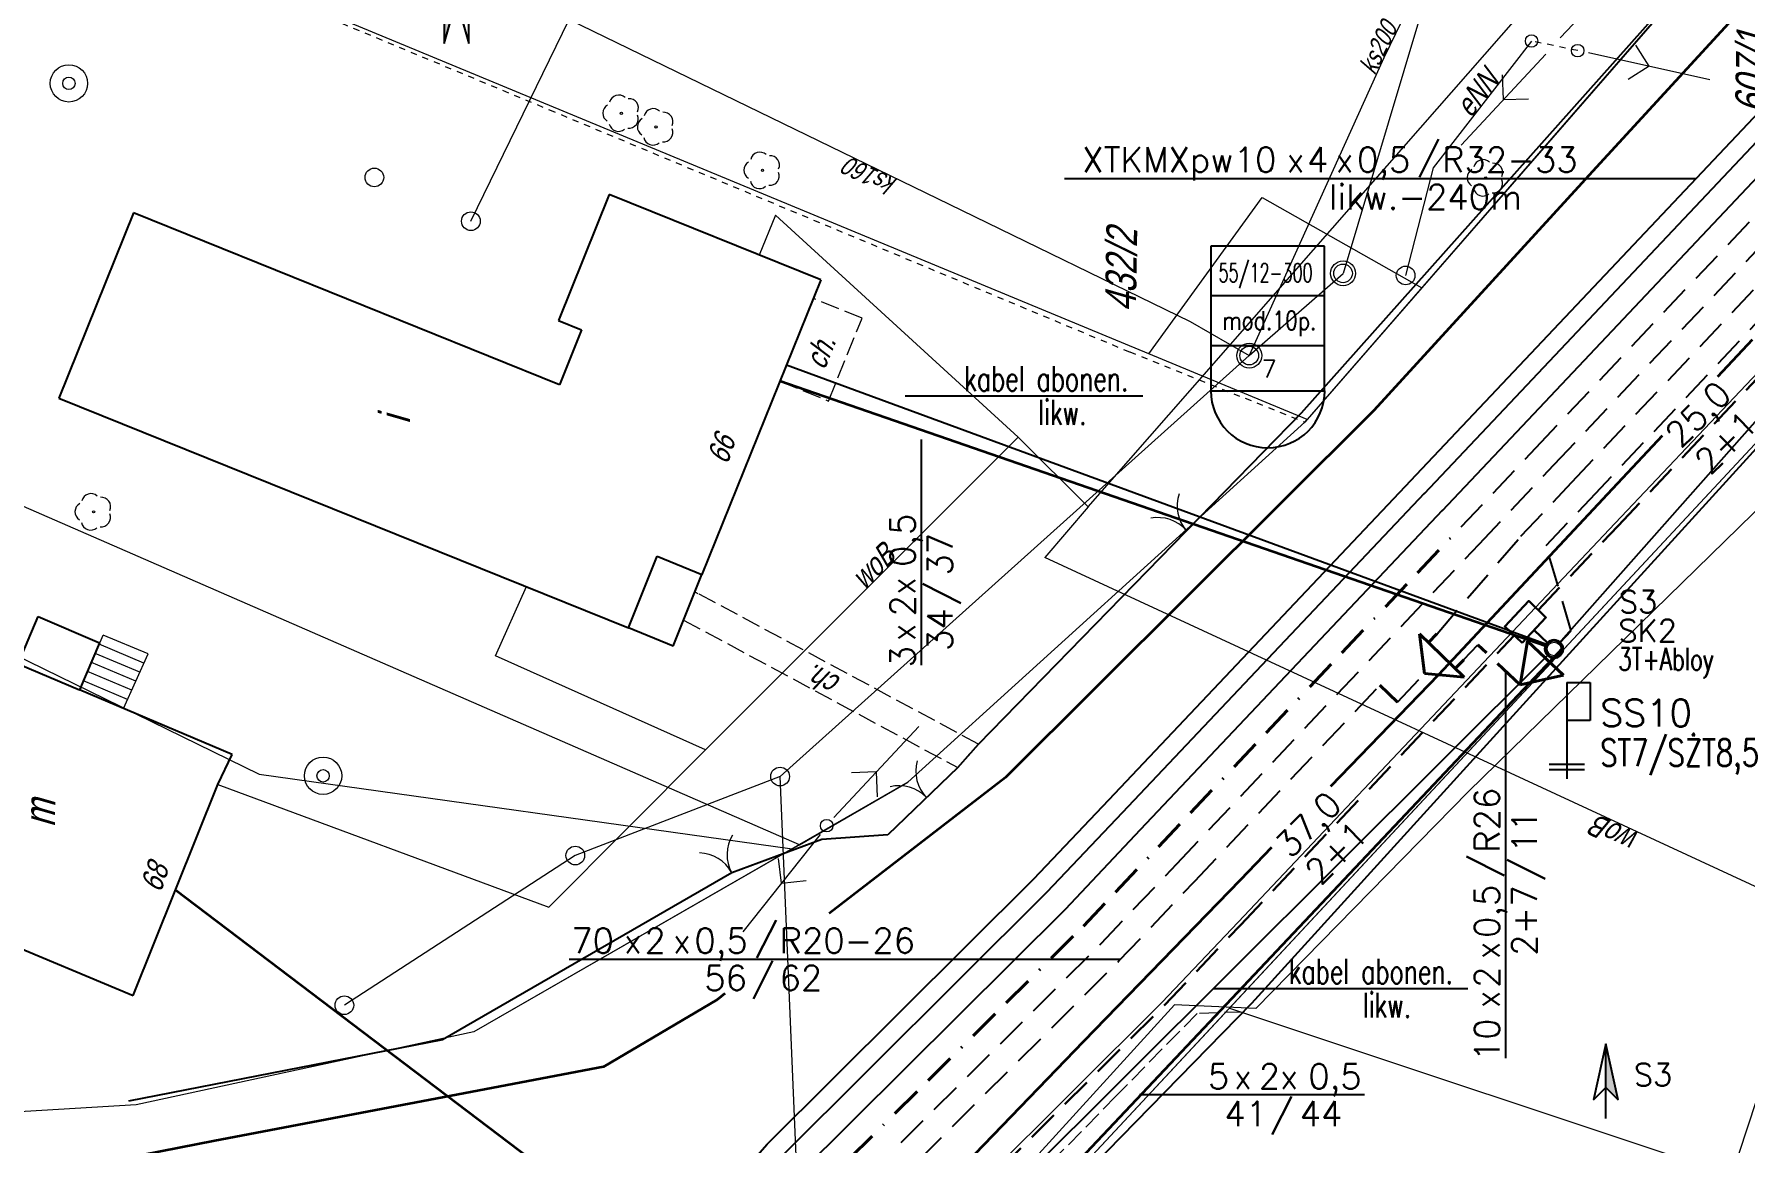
# Model space of a CAD drawing. Header units: millimetres. Extents: x 4848043 to 9699780, y 5827542 to 11659147.
# Drawn here: x 4848757.9 to 4848895.3, y 5829619.7 to 5829708.8 of the extents above; entities that cross this region are included whole.
import ezdxf
from ezdxf.enums import TextEntityAlignment as Align
from ezdxf.lldxf.tags import DXFTag

# ---------------------------------------------------------------- set-up
doc = ezdxf.new("R2010")
doc.units = ezdxf.units.MM
doc.header["$MEASUREMENT"] = 0
for name, pattern in [('0', [0]), ('BORDER', [1.75, 0.5, -0.25, 0.5, -0.25, 0, -0.25]), ('DASHED', [0.75, 0.5, -0.25]), ('GUZ', [1, 0.5, -0.5]), ('KOC', [2, 1.5, -0.5]), ('KOJ', [0]), ('MSZ', [1, 0.5, -0.5]), ('UPE', [0]), ('UPW', [0])]:
    doc.linetypes.add(name, pattern=pattern)
doc.layers.get('0').update_dxf_attribs({"lineweight": 18})
for name, color, linetype, lineweight in [('EADTD_T_0', 7, '0', 18), ('EBTPO_L_6', 9, '0', 18), ('EBUOA_T_1', 251, '0', 25), ('EBUPP_L_3', 6, '0', 25), ('EDZPD_L_0', 251, '0', 18), ('EDZTD_T_0', 7, '0', 25), ('EUZPU_L_4', 251, 'GUZ', 18), ('SDROK_T_1', 251, '0', 18), ('SDRPK_L_0', 7, '0', 35), ('SDRPK_L_2', 251, 'KOC', 18), ('SZOPO_T_0', 251, '0', 18), ('SZZPZ_T_0', 251, '0', 15), ('TEL kanalizacja tel. proj.', 32, 'DASHED', 30), ('TEL studnie projektowane', 32, 'Continuous', 30), ('TES kable doziemne proj.', 4, 'BORDER', 40), ('TES kable napow. proj.', 241, 'LIN_NAPOW_PROJ', 35), ('TES zakończenia projektowane', 4, 'Continuous', 40), ('TES złącza projektowane', 4, 'Continuous', 40), ('UEEOO_T_0', 251, '0', 18), ('UEEPA_L_2', 251, 'MSZ', 18), ('UEEPA_T_2', 251, '0', 18), ('UEEPON_L_0', 14, 'UPE', 18), ('UKKOO_T_2', 7, '0', 18), ('UKKPA_T_4', 251, '0', 18), ('UKKPOR_L_0', 36, '0', 18), ('UTTPA_T_2', 34, '0', 18), ('UTTPO_L_0', 34, '0', 18), ('UWWOO_T_0', 251, '0', 18), ('UWWPA_T_0', 251, '0', 18), ('UWWPA_T_2', 251, '0', 18), ('UWWPO_L_0', 162, 'UPW', 18)]:
    doc.layers.add(name, color=color, linetype=linetype, lineweight=lineweight)
doc.layers.add('Kanaliza', color=36, linetype='DASHEDX2', lineweight=18, plot=False)
for name, color, linetype in [('RURY-ISTN', 6, 'Continuous'), ('S-T-DLUG', 30, 'Continuous'), ('SZOPO_L_0', 251, 'BGS'), ('TEL długości przelotów', 30, 'Continuous'), ('TES kable kanałowe likw.', 9, 'KAB_KANAL_LIKW'), ('TES kable kanałowe proj.', 4, 'DASHED'), ('TES kable napow. likw.', 9, 'LIN_NAPOW_LIKW'), ('TES opisy kabli abon.', 30, 'Continuous'), ('TES opisy kabli rozdz.', 30, 'Continuous'), ('TES rury', 6, 'Continuous'), ('TES strzałki i odnośniki', 7, 'Continuous'), ('TES zakończenia istniejące', 140, 'Continuous')]:
    doc.layers.add(name, color=color, linetype=linetype)
doc.styles.add('ROMANS', font='simplex.shx')
doc.styles.add('SIMPLEX', font='simplex.shx', dxfattribs={"width": 0.8, "height": 1.5})
doc.styles.add('Simplex2', font='simplex.shx', dxfattribs={"width": 0.7})
doc.styles.get("Standard").update_dxf_attribs({"font": 'txt', "width": 0.8, "oblique": 15})
doc.linetypes.add('BGS', pattern='A,2.5,[133,ltypeshp.shx,S=0.2,R=0,X=0,Y=0],2.5', length=5)
tags = doc.linetypes.add('DASHEDX2', pattern=[38.1, 25.4, -12.7]).pattern_tags.tags
tags[6:7] = [DXFTag(74, 4), DXFTag(75, 0), DXFTag(340, '0'), DXFTag(46, 1.0), DXFTag(50, 0.0), DXFTag(44, 0.0), DXFTag(45, 0.0)]
tags[4:5] = [DXFTag(74, 4), DXFTag(75, 0), DXFTag(340, '0'), DXFTag(46, 1.0), DXFTag(50, 0.0), DXFTag(44, 0.0), DXFTag(45, 0.0)]
doc.linetypes.add('KAB_KANAL_LIKW', pattern='A,0.5,[131,ltypeshp.shx,S=0.1,R=0,X=-0.1,Y=-0.1],0.2,[131,ltypeshp.shx,S=0.1,R=180,X=-0.1,Y=0.1],0.1', length=0.8)
doc.linetypes.add('LIN_NAPOW_LIKW', pattern='A,0.0001,[131,ltypeshp.shx,S=0.1,R=20,X=0.34023,Y=-0.12817],-0.1,[131,ltypeshp.shx,S=0.1,R=200,X=0.35977,Y=0.12817],-0.3,[135,l_napow.shx,S=0.1,R=0,X=-0.4,Y=0],-0.2,[135,l_napow.shx,S=0.1,R=180,X=0.2,Y=0],-0.2', length=0.8001)
doc.linetypes.add('LIN_NAPOW_PROJ', pattern='A,0.0001,-0.4,[136,l_napow.shx,S=0.1,R=0,X=-0.4,Y=0],-0.2,[137,l_napow.shx,S=0.1,R=0,X=-0.2,Y=0],-0.2', length=0.8001)

# ---------------------------------------------------------------- blocks, each defined once
blk = doc.blocks.new('BGB')
at = {"color": 0}
for centre, start, end in [((-1.5, 0.021), 0, 60.404), ((1.5, 0.021), 120, 180.404)]:
    blk.add_arc(centre, 1.5, start, end, dxfattribs=at)
blk = doc.blocks.new('DLI')
at = {"color": 0}
blk.add_circle((0, 0), 0.045, dxfattribs=at)
for centre, start, end in [((0, 0.375), 30.487, 149.918), ((-0.357, 0.116), 102.488, 221.918), ((0.357, 0.116), -41.514, 77.916), ((-0.22, -0.303), 174.489, 293.916), ((0.22, -0.303), -113.512, 5.915)]:
    blk.add_arc(centre, 0.375, start, end, dxfattribs=at)
blk = doc.blocks.new('PNN')
at = {"color": 0}
for p, q in [((2.9395, 0.01539), (2.2324, 0.72249)), ((0.4395, 0.01539), (5.4395, 0.01539)), ((2.9395, 0.01539), (2.2324, -0.69171))]:
    blk.add_line(p, q, dxfattribs=at)
blk = doc.blocks.new('UKK')
at = {"color": 0}
blk.add_circle((0, 0), 0.375, dxfattribs=at)
blk = doc.blocks.new('SLS')
at = {"color": 0}
blk.add_circle((0, 0), 0.25, dxfattribs=at)
blk.add_circle((0, 0), 0.25, dxfattribs=at)
blk = doc.blocks.new('STD')
at = {"color": 0}
for radius in [0.75, 0.25]:
    blk.add_circle((0, 0), radius, dxfattribs=at)
blk = doc.blocks.new('KBR-SL1P')
for p, q in [((0, 0), (-1, 1.482)), ((-1, 1.482), (1, 1.482)), ((1, 1.482), (0, 0))]:
    blk.add_line(p, q)
blk.add_circle((0, 1.982), 0.35)
blk = doc.blocks.new('KB-RZP')
at = {"style": 'SIMPLEX'}
for s, p in [('/', (0.5, 0.389)), ('x', (-4.75, 0.25)), ('x', (-2.783, 0.25))]:
    blk.add_text(s, height=1, dxfattribs=at).set_placement(p)
at = {"style": 'SIMPLEX', "flags": 1}
blk.add_attdef('TYP-KAB', text='', height=0.5, dxfattribs=at).set_placement((-8.408, 0.25), align=Align.RIGHT)
at = {"style": 'SIMPLEX'}
for tag, p in [('POJ-KAB', (-5.158, 0.25)), ('DL-KAB', (0.19, -1.25))]:
    blk.add_attdef(tag, text='', height=1, dxfattribs=at).set_placement(p, align=Align.RIGHT)
for tag, p in [('KONS-KAB', (-3.5, 0.25)), ('SR-ZYL', (-0.85, 0.25)), ('SEP', (0.835, -1.25))]:
    blk.add_attdef(tag, text='', height=1, dxfattribs=at).set_placement(p, align=Align.CENTER)
for tag, p in [('NR-KAB', (1.5, 0.25)), ('DL-MON', (1.5, -1.25))]:
    blk.add_attdef(tag, p, '', height=1, dxfattribs=at)
at = {"style": 'SIMPLEX', "flags": 1}
blk.add_attdef('REJ-SZAF', (7.64, 0.25), '', height=0.5, dxfattribs=at)
blk = doc.blocks.new('KB-IWP')
at = {"style": 'SIMPLEX'}
for p in [(-1.218, 0.25), (0.637, 0.25)]:
    blk.add_text('x', height=1, dxfattribs=at).set_placement(p, align=Align.RIGHT)
at = {"style": 'SIMPLEX', "flags": 1}
blk.add_attdef('TYP-KAB', text='', height=0.5, dxfattribs=at).set_placement((-6.017, 0.25), align=Align.RIGHT)
at = {"style": 'SIMPLEX'}
for tag, p in [('POJ-KAB', (-2.134, 0.25)), ('DL-KAB', (-0.618, -1.25))]:
    blk.add_attdef(tag, text='', height=1, dxfattribs=at).set_placement(p, align=Align.RIGHT)
for tag, p in [('KONS-KAB', (-0.519, 0.25)), ('SR-ZYL', (2.116, 0.25)), ('SEP', (-0.022, -1.25))]:
    blk.add_attdef(tag, text='', height=1, dxfattribs=at).set_placement(p, align=Align.CENTER)
at = {"style": 'SIMPLEX', "flags": 1}
blk.add_attdef('REJ-SZAF', (6.387, 0.25), '', height=0.5, dxfattribs=at)
at = {"style": 'SIMPLEX'}
blk.add_attdef('DL-MON', (0.697, -1.25), '', height=1, dxfattribs=at)
blk = doc.blocks.new('S-T-DLUG')
at = {"style": 'ROMANS'}
blk.add_attdef('DL.KAN', text='', height=1, dxfattribs=at).set_placement((0, 0.3), align=Align.CENTER)
blk.add_attdef('L.OTW', text='', height=1, dxfattribs=at).set_placement((0, -0.3), align=Align.TOP_CENTER)
blk = doc.blocks.new('S1')
for p, q in [((0, 5.585), (-0.5, 3.335)), ((0, 2.585), (0, 5.585)), ((0.5, 3.335), (0, 5.585)), ((-0.5, 3.335), (0, 3.835)), ((0, 3.835), (0.5, 3.335)), ((0, -2.915), (0, -2.165)), ((-0.5, -4.415), (0, -2.915)), ((0, -2.915), (0.5, -4.415)), ((-0.5, -5.915), (0, -4.165)), ((-0.5, -4.415), (-0.5, -5.915)), ((0, -4.165), (0.5, -5.915)), ((0.5, -5.915), (0.5, -4.415))]:
    blk.add_line(p, q)
for points in [[(0, 5.585), (0, 3.835), (0.5, 3.335)], [(0, -2.915), (-0.5, -4.415), (0, -4.165), (-0.5, -5.915)]]:
    blk.add_solid(points)
blk = doc.blocks.new('ZL-2P')
for p, q in [((0, 0), (1, 1.25)), ((1, 1.25), (1, -1.25)), ((1, 0.75), (1.5, 0.75)), ((1, -1.25), (0, 0)), ((1, -0.75), (1.5, -0.75))]:
    blk.add_line(p, q)
blk = doc.blocks.new('ZLOP')
for p, q in [((9.15, 0), (0, 0)), ((0, 0), (0, -11.62)), ((9.15, -11.62), (9.15, 0)), ((9.15, -4), (0, -4)), ((9.15, -8), (0, -8)), ((0, -11.62), (9.15, -11.62))]:
    blk.add_line(p, q)
blk.add_arc((4.58, -11.62), 4.58, 180, 0)
at = {"style": 'ROMANS', "width": 0.713756}
blk.add_attdef('MUFA', text='', height=1.41, dxfattribs=at).set_placement((0.63, -2.88), (8.18, -2.88), align=Align.FIT)
at = {"style": 'ROMANS'}
for tag, p in [('LACZNIK', (4.71, -6.72)), ('PARY', (4.69, -10.56))]:
    blk.add_attdef(tag, text='', height=1.41, dxfattribs=at).set_placement(p, align=Align.CENTER)
for tag, flags, p in [('NRZL', 4, (4.68, -14.12)), ('BOKT', 1, (4.69, -17.8))]:
    blk.add_attdef(tag, text='', height=1.41, dxfattribs=dict(at, flags=flags)).set_placement(p, align=Align.CENTER)

msp = doc.modelspace()

# ---------------------------------------------------------------- linework, layer by layer
at = {"layer": 'EBTPO_L_6', "linetype": '0'}
for p, q in [((4848761.49, 5829656.14), (4848763.39, 5829660.54)), ((4848766.67, 5829658.28), (4848763.08, 5829659.81)), ((4848767, 5829659.02), (4848763.39, 5829660.54)), ((4848766.02, 5829656.84), (4848762.45, 5829658.34)), ((4848766.34, 5829657.55), (4848762.76, 5829659.07)), ((4848765.03, 5829654.63), (4848767, 5829659.02)), ((4848765.36, 5829655.37), (4848761.82, 5829656.87)), ((4848765.69, 5829656.1), (4848762.14, 5829657.6)), ((4848761.49, 5829656.14), (4848765.03, 5829654.63))]:
    msp.add_line(p, q, dxfattribs=at)
at = {"layer": 'EBUPP_L_3', "linetype": '0'}
for p, q in [((4848804.07, 5829695.94), (4848799.99, 5829685.81)), ((4848821.07, 5829689.08), (4848804.07, 5829695.94)), ((4848765.84, 5829694.46), (4848759.83, 5829679.59)), ((4848800.08, 5829680.65), (4848765.84, 5829694.46)), ((4848821.07, 5829689.08), (4848811.52, 5829665.4)), ((4848799.99, 5829685.81), (4848801.85, 5829685.06)), ((4848801.85, 5829685.06), (4848800.08, 5829680.65)), ((4848759.83, 5829679.59), (4848805.61, 5829661.13)), ((4848805.61, 5829661.13), (4848807.93, 5829666.87)), ((4848807.93, 5829666.87), (4848811.52, 5829665.4)), ((4848809.2, 5829659.66), (4848811.52, 5829665.4)), ((4848756.55, 5829658.24), (4848758.16, 5829662.02)), ((4848758.16, 5829662.02), (4848763.1, 5829659.91)), ((4848809.2, 5829659.66), (4848805.61, 5829661.13)), ((4848763.1, 5829659.91), (4848761.49, 5829656.14)), ((4848756.55, 5829658.24), (4848761.49, 5829656.14)), ((4848773.76, 5829650.94), (4848761.49, 5829656.14)), ((4848772.62, 5829648.52), (4848773.76, 5829650.94)), ((4848765.81, 5829631.57), (4848772.62, 5829648.52)), ((4848739.19, 5829642.69), (4848765.81, 5829631.57))]:
    msp.add_line(p, q, dxfattribs=at)
at = {"layer": 'EDZPD_L_0', "linetype": '0'}
for p, q in [((4849119.95, 5829976.75), (4848859.99, 5829677.64)), ((4849008.15, 5829847.96), (4848869.39, 5829688.44)), ((4848847.43, 5829683.15), (4848536.23, 5829812.13)), ((4848547.43, 5829761.13), (4848775.93, 5829649.36)), ((4848847.43, 5829683.15), (4848856.55, 5829695.71)), ((4848856.55, 5829695.71), (4848869.39, 5829688.44)), ((4848823.71, 5829598.14), (4848911.46, 5829692.34)), ((4848853.91, 5829630.56), (4848911.46, 5829692.34)), ((4848869.39, 5829688.44), (4848860.17, 5829677.86)), ((4848860.17, 5829677.86), (4848847.43, 5829683.15)), ((4848828.07, 5829648.71), (4848859.99, 5829677.64)), ((4848859.99, 5829677.64), (4848828.07, 5829648.71)), ((4848859.99, 5829677.64), (4848860.17, 5829677.86)), ((4848819.36, 5829643.68), (4848746.67, 5829675.38)), ((4848775.93, 5829649.36), (4848818.77, 5829643.35)), ((4848828.07, 5829648.71), (4848793.19, 5829628.65)), ((4848819.36, 5829643.68), (4848828.07, 5829648.71)), ((4848818.77, 5829643.35), (4848793.19, 5829628.65)), ((4848818.77, 5829643.35), (4848819.36, 5829643.68)), ((4848823.71, 5829598.14), (4848853.91, 5829630.56)), ((4848853.91, 5829630.56), (4848931.86, 5829604.62)), ((4848793.19, 5829628.65), (4848766.06, 5829622.79)), ((4848793.19, 5829628.65), (4848766.06, 5829622.79)), ((4848766.06, 5829622.79), (4848727.67, 5829620.43)), ((4848766.06, 5829622.79), (4848727.67, 5829620.43))]:
    msp.add_line(p, q, dxfattribs=at)
at = {"layer": 'EUZPU_L_4', "linetype": 'GUZ'}
for p, q in [((4848759.5, 5829719.32), (4848799.27, 5829702.75)), ((4848799.27, 5829702.75), (4848845.91, 5829683.29)), ((4848845.91, 5829683.29), (4848859.99, 5829677.64))]:
    msp.add_line(p, q, dxfattribs=at)
at = {"layer": 'Kanaliza', "ltscale": 0.1}
for centre in [(4848863.05, 5829689.61), (4848855.51, 5829683)]:
    msp.add_circle(centre, 1, dxfattribs=at)
at = {"layer": 'RURY-ISTN'}
for p, q in [((4848881.04, 5829656.74), (4848881.04, 5829648.99)), ((4848881.04, 5829656.74), (4848882.9, 5829656.74)), ((4848882.9, 5829656.74), (4848882.9, 5829653.67)), ((4848882.9, 5829653.67), (4848881.04, 5829653.67)), ((4848882.46, 5829650.15), (4848879.62, 5829650.15)), ((4848882.46, 5829649.71), (4848879.62, 5829649.71))]:
    msp.add_line(p, q, dxfattribs=at)
at = {"layer": 'SDRPK_L_0', "linetype": 'KOJ'}
for p, q in [((4848906.06, 5829722.82), (4848883.4, 5829698.11)), ((4848883.4, 5829698.11), (4848865.53, 5829678.6)), ((4848865.53, 5829678.6), (4848850.6, 5829663.73)), ((4848850.6, 5829663.73), (4848835.92, 5829649.09)), ((4848835.92, 5829649.09), (4848821.75, 5829638.17)), ((4848812.76, 5829631.26), (4848803.6, 5829625.84)), ((4848813.37, 5829631.73), (4848812.76, 5829631.26)), ((4848803.6, 5829625.84), (4848772.37, 5829619.88)), ((4848772.37, 5829619.88), (4848765.14, 5829618.48))]:
    msp.add_line(p, q, dxfattribs=at)
at = {"layer": 'SDRPK_L_0', "linetype": '0'}
for p, q in [((4848893.17, 5829681.33), (4848895.96, 5829684.3)), ((4848883.94, 5829671.47), (4848888.73, 5829676.59)), ((4848883.94, 5829671.47), (4848870.73, 5829657.33)), ((4848870.73, 5829657.33), (4848862.04, 5829648.36)), ((4848857.3, 5829643.46), (4848854.77, 5829640.85)), ((4848854.77, 5829640.85), (4848842.2, 5829627.87)), ((4848842.2, 5829627.87), (4848828.73, 5829613.95))]:
    msp.add_line(p, q, dxfattribs=at)
at = {"layer": 'SDRPK_L_2', "linetype": 'KOC'}
for p, q in [((4848824.39, 5829686.02), (4848820.48, 5829687.59)), ((4848821.7, 5829679.35), (4848824.39, 5829686.02)), ((4848817.78, 5829680.94), (4848821.7, 5829679.35)), ((4848810.04, 5829661.75), (4848810.96, 5829664.01)), ((4848810.96, 5829664.01), (4848811.2, 5829663.89)), ((4848833.76, 5829651.77), (4848811.2, 5829663.89)), ((4848810.04, 5829661.75), (4848832.09, 5829649.89)), ((4848832.09, 5829649.89), (4848833.76, 5829651.77)), ((4848851.32, 5829630.13), (4848844.82, 5829623.5)), ((4848855.02, 5829630.24), (4848851.32, 5829630.13)), ((4848844.82, 5829623.5), (4848833.78, 5829612.24))]:
    msp.add_line(p, q, dxfattribs=at)
at = {"layer": 'SZOPO_L_0', "linetype": 'BGS'}
for p, q in [((4848859.72, 5829678.39), (4848895.02, 5829718.02)), ((4848914.36, 5829695.45), (4848893.81, 5829672.86)), ((4848850.47, 5829668.91), (4848859.72, 5829678.39)), ((4848893.81, 5829672.86), (4848881.22, 5829659.02)), ((4848833.76, 5829651.77), (4848850.47, 5829668.91)), ((4848881.22, 5829659.02), (4848855.68, 5829630.93)), ((4848832.09, 5829649.89), (4848833.76, 5829651.77)), ((4848832.09, 5829649.89), (4848826.45, 5829644.49)), ((4848826.45, 5829644.49), (4848821.15, 5829644.11)), ((4848821.15, 5829644.11), (4848813.92, 5829641.42)), ((4848813.92, 5829641.42), (4848790.67, 5829628.01)), ((4848855.68, 5829630.93), (4848819.96, 5829594.38)), ((4848790.67, 5829628.01), (4848765.44, 5829623.08))]:
    msp.add_line(p, q, dxfattribs=at)
at = {"layer": 'TEL kanalizacja tel. proj.', "ltscale": 5}
for points in [[(4848878.74, 5829662.55), (4848885.15, 5829669.33), (4848911.45, 5829697.17), (4848920.05, 5829707), (4848943.1, 5829733.9), (4848948.15, 5829740.46)], [(4848848.69, 5829630.79), (4848854.83, 5829637.26), (4848876.81, 5829660.51)], [(4848810.37, 5829579.3), (4848818.42, 5829599.39), (4848827.39, 5829609.61), (4848848.69, 5829630.79)]]:
    msp.add_lwpolyline(points, dxfattribs=at)
at = {"layer": 'TEL studnie projektowane'}
msp.add_line((4848879.5, 5829659.9), (4848878.4, 5829660.94), dxfattribs=at)
msp.add_lwpolyline([(4848877.44, 5829659.92), (4848879.36, 5829661.96), (4848877.97, 5829663.28), (4848876.04, 5829661.24)], close=True, dxfattribs=at)
at = {"layer": 'TES kable doziemne proj.', "ltscale": 5}
msp.add_lwpolyline([(4848221.6, 5829671.69), (4848249.24, 5829672.59), (4848257.92, 5829672.88), (4848293.44, 5829674.04), (4848462.83, 5829645.31), (4848465.54, 5829645.95), (4848474.36, 5829644.26), (4848490.03, 5829641.29), (4848492.65, 5829640.25), (4848542.95, 5829631.72), (4848718.42, 5829599.48), (4848734.28, 5829602.33), (4848760.27, 5829600.33), (4848774.62, 5829602.65), (4848812.41, 5829606.35), (4848820.76, 5829615.85), (4848842.18, 5829637.15), (4848848.22, 5829643.52), (4848872.53, 5829669.23)], dxfattribs=at)
at = {"layer": 'TES kable kanałowe likw.', "linetype": 'KAB_KANAL_LIKW', "ltscale": 5}
for points in [[(4848868.47, 5829672.93), (4848874.48, 5829679.28), (4848900.64, 5829706.97), (4848909.07, 5829716.61), (4848932, 5829743.37), (4848933.06, 5829744.54), (4848946.08, 5829733)], [(4848869.56, 5829671.9), (4848875.57, 5829678.25), (4848901.75, 5829705.96), (4848910.2, 5829715.63), (4848933.12, 5829742.38), (4848945.38, 5829731.24), (4848946.58, 5829732.53)], [(4848871.01, 5829670.53), (4848877.02, 5829676.88), (4848903.2, 5829704.59), (4848911.66, 5829714.26), (4848932.49, 5829738.57), (4848944.69, 5829727.48), (4848948.09, 5829731.13)], [(4848791.04, 5829542.91), (4848790.34, 5829544.83), (4848813.01, 5829598.31), (4848808.77, 5829610.53), (4848816.76, 5829619.62), (4848838.2, 5829640.94), (4848844.23, 5829647.3), (4848868.53, 5829673)], [(4848807.81, 5829608.93), (4848809.51, 5829609.09), (4848817.85, 5829618.59), (4848839.27, 5829639.9), (4848845.32, 5829646.27), (4848869.62, 5829671.97)], [(4848808.03, 5829607.43), (4848810.96, 5829607.72), (4848819.31, 5829617.22), (4848840.73, 5829638.52), (4848846.77, 5829644.9), (4848871.07, 5829670.6)]]:
    msp.add_lwpolyline(points, dxfattribs=at)
at = {"layer": 'TES kable kanałowe proj.', "ltscale": 5}
for p, q in [((4848880.49, 5829659.93), (4848881.38, 5829660.87)), ((4848872.75, 5829658.57), (4848873.88, 5829659.76)), ((4848867.42, 5829655.16), (4848869.59, 5829657.45)), ((4848851.13, 5829640.77), (4848866, 5829656.5)), ((4848845.04, 5829634.35), (4848851.13, 5829640.77)), ((4848823.68, 5829613.11), (4848845.04, 5829634.35))]:
    msp.add_line(p, q, dxfattribs=at)
for points in [[(4848870.6, 5829660.65), (4848877.35, 5829668.5), (4848881.44, 5829672.83), (4848907.68, 5829700.6), (4848916.2, 5829710.34), (4848939.14, 5829737.12), (4848946.32, 5829746.19)], [(4848872.53, 5829669.23), (4848878.54, 5829675.58), (4848904.72, 5829703.29), (4848913.17, 5829712.96), (4848936.09, 5829739.7), (4848939.32, 5829743.25)], [(4848873.98, 5829667.85), (4848879.99, 5829674.21), (4848906.2, 5829701.94), (4848914.69, 5829711.65), (4848937.59, 5829738.38), (4848942.93, 5829744.25)], [(4848881.38, 5829660.87), (4848879.37, 5829667.73), (4848882.9, 5829671.46), (4848909.16, 5829699.25), (4848917.71, 5829709.03), (4848940.7, 5829735.86), (4848945.26, 5829741.79)], [(4848813.4, 5829604.43), (4848822.22, 5829614.48), (4848843.61, 5829635.75), (4848849.68, 5829642.15), (4848873.98, 5829667.85)]]:
    msp.add_lwpolyline(points, dxfattribs=at)
at = {"layer": 'TES kable napow. likw.', "ltscale": 5}
for p, q in [((4848949.16, 5829737.64), (4848880.37, 5829659.83)), ((4848879.4, 5829659.77), (4848818.31, 5829682.23)), ((4848879.62, 5829659.03), (4848820.06, 5829599.7))]:
    msp.add_line(p, q, dxfattribs=at)
at = {"layer": 'TES kable napow. proj.', "ltscale": 5}
for p, q in [((4848879.35, 5829659.65), (4848817.78, 5829680.94)), ((4848823.82, 5829599.25), (4848880.7, 5829659.5)), ((4848822.74, 5829599.46), (4848769.22, 5829640.05))]:
    msp.add_line(p, q, dxfattribs=at)
at = {"layer": 'TES opisy kabli rozdz.'}
for p, q in [((4848840.66, 5829697.24), (4848891.44, 5829697.24)), ((4848829.15, 5829676.26), (4848829.15, 5829658.13)), ((4848876.12, 5829626.54), (4848876.12, 5829657.64)), ((4848800.86, 5829634.48), (4848845.16, 5829634.48)), ((4848864.78, 5829623.58), (4848846.7, 5829623.58))]:
    msp.add_line(p, q, dxfattribs=at)
at = {"layer": 'TES rury', "linetype": 'Continuous'}
for p, q in [((4848846.95, 5829679.74), (4848827.86, 5829679.74)), ((4848873.08, 5829632.11), (4848852.62, 5829632.11))]:
    msp.add_line(p, q, dxfattribs=at)
at = {"layer": 'TES złącza projektowane', "linetype": 'DASHED', "ltscale": 5}
msp.add_line((4848877.29, 5829656.53), (4848873.88, 5829659.76), dxfattribs=at)
at = {"layer": 'TES złącza projektowane', "linetype": 'ByBlock'}
msp.add_line((4848867.42, 5829655.16), (4848866, 5829656.5), dxfattribs=at)
at = {"layer": 'UEEPA_L_2', "linetype": 'MSZ'}
msp.add_line((4848881.91, 5829707.51), (4848878.2, 5829708.28), dxfattribs=at)
at = {"layer": 'UEEPON_L_0', "linetype": 'UPE'}
for p, q in [((4848878.2, 5829708.28), (4848870.28, 5829698.08)), ((4848870.28, 5829698.08), (4848868.08, 5829689.44))]:
    msp.add_line(p, q, dxfattribs=at)
at = {"layer": 'UKKPOR_L_0', "linetype": '0'}
for p, q in [((4848893.79, 5829763.59), (4848866.33, 5829706.93)), ((4848792.95, 5829693.8), (4848800.84, 5829710.02)), ((4848800.84, 5829710.02), (4848831.4, 5829695.17)), ((4848869.11, 5829709.82), (4848863.05, 5829689.61)), ((4848866.33, 5829706.93), (4848855.51, 5829683)), ((4848831.4, 5829695.17), (4848850.75, 5829685.75)), ((4848855.51, 5829683), (4848863.05, 5829689.61)), ((4848850.75, 5829685.75), (4848855.51, 5829683)), ((4848855.51, 5829683), (4848817.8, 5829649.17)), ((4848817.8, 5829649.17), (4848801.34, 5829642.82)), ((4848819.42, 5829611.17), (4848817.8, 5829649.17)), ((4848801.34, 5829642.82), (4848782.78, 5829630.79))]:
    msp.add_line(p, q, dxfattribs=at)
at = {"layer": 'UTTPO_L_0', "linetype": '0'}
for p, q in [((4848911.23, 5829697.37), (4848884.93, 5829669.53)), ((4848912.64, 5829686.58), (4848873.14, 5829647.96)), ((4848884.93, 5829669.53), (4848854.61, 5829637.47)), ((4848873.14, 5829647.96), (4848856.05, 5829630.52)), ((4848854.61, 5829637.47), (4848848.48, 5829631)), ((4848848.48, 5829631), (4848827.18, 5829609.82)), ((4848849.49, 5829630.82), (4848830.7, 5829610.17)), ((4848856.05, 5829630.52), (4848849.49, 5829630.82))]:
    msp.add_line(p, q, dxfattribs=at)
at = {"layer": 'UWWPO_L_0', "linetype": 'UPW'}
for p, q in [((4848863.92, 5829695.19), (4848879.91, 5829713.43)), ((4848842.57, 5829670.85), (4848863.92, 5829695.19)), ((4848817.42, 5829694.28), (4848816.12, 5829691.07)), ((4848836.95, 5829676.45), (4848817.42, 5829694.28)), ((4848825.01, 5829664.52), (4848836.95, 5829676.45)), ((4848836.95, 5829676.45), (4848842.57, 5829670.85)), ((4848842.57, 5829670.85), (4848839.07, 5829666.77)), ((4848901.13, 5829638.02), (4848839.07, 5829666.77)), ((4848794.93, 5829658.88), (4848797.41, 5829664.44)), ((4848825.01, 5829664.52), (4848811.81, 5829651.32)), ((4848811.81, 5829651.32), (4848794.93, 5829658.88)), ((4848799.21, 5829638.68), (4848811.81, 5829651.32)), ((4848772.62, 5829648.52), (4848799.21, 5829638.68)), ((4848901.13, 5829638.02), (4848894.87, 5829618.87))]:
    msp.add_line(p, q, dxfattribs=at)

# ---------------------------------------------------------------- block references
at = {"layer": 'SZOPO_T_0'}
for p, xscale, yscale, zscale, rotation in [((4848850.47, 5829668.91), 1.999999999739674, 1.999999999739674, 1.999999999739674, 40.79723720328715), ((4848829.57, 5829647.48), 2.000000000006001, 2.000000000006001, 2.000000000006001, 43.79723719793284), ((4848813.92, 5829641.42), 1.999999999823496, 1.999999999823496, 1.999999999823496, 28.33723720285884)]:
    msp.add_blockref('BGB', p, dxfattribs=dict(at, xscale=xscale, yscale=yscale, zscale=zscale, rotation=rotation))
at = {"layer": 'SZZPZ_T_0', "xscale": 2, "yscale": 2, "zscale": 2, "rotation": 88.97723720235952}
for p in [(4848805.05, 5829702.47), (4848807.83, 5829701.38), (4848816.39, 5829697.88), (4848874.52, 5829697.28), (4848762.63, 5829670.44)]:
    msp.add_blockref('DLI', p, dxfattribs=at)
at = {"layer": 'TEL długości przelotów', "xscale": 2, "yscale": 2, "zscale": 2, "rotation": 44.84038517396005}
for p, values in [((4848892.7, 5829677.17), {'DL.KAN': '25,0', 'L.OTW': '2+1'}), ((4848861.38, 5829644.19), {'DL.KAN': '37,0', 'L.OTW': '2+1'})]:
    msp.add_blockref('S-T-DLUG', p, dxfattribs=at).add_auto_attribs(values)
at = {"layer": 'TES opisy kabli abon.', "linetype": 'Continuous', "xscale": 1.999999999546578, "yscale": 1.999999999546578, "zscale": 1.999999999546578, "rotation": 89.99999999942472}
msp.add_blockref('KB-IWP', (4848829.15, 5829663.93), dxfattribs=at).add_auto_attribs({'POJ-KAB': '3', 'KONS-KAB': '2', 'DL-KAB': '34', 'DL-MON': '37', 'SR-ZYL': '0,5', 'SEP': '/'})
at = {"layer": 'TES opisy kabli abon.', "linetype": 'Continuous', "xscale": 1.999999999546578, "yscale": 1.999999999546578, "zscale": 1.999999999546578}
msp.add_blockref('KB-IWP', (4848858.17, 5829623.58), dxfattribs=at).add_auto_attribs({'POJ-KAB': '5', 'KONS-KAB': '2', 'DL-KAB': '41', 'DL-MON': '44', 'SR-ZYL': '0,5', 'SEP': '/'})
at = {"layer": 'TES opisy kabli rozdz.'}
for p, xscale, yscale, zscale, values in [((4848868.01, 5829697.24), 1.999999999883585, 1.999999999883585, 1.999999999883585, {'POJ-KAB': 'XTKMXpw10', 'KONS-KAB': '4', 'SR-ZYL': '0,5', 'NR-KAB': 'R32-33', 'SEP': 'likw.-240m'}), ((4848814.76, 5829634.48), 1.999999999433973, 1.999999999433973, 1.999999999433973, {'POJ-KAB': '70', 'KONS-KAB': '2', 'SR-ZYL': '0,5', 'NR-KAB': 'R20-26', 'DL-KAB': '56', 'DL-MON': '62', 'SEP': '/'})]:
    msp.add_blockref('KB-RZP', p, dxfattribs=dict(at, xscale=xscale, yscale=yscale, zscale=zscale)).add_auto_attribs(values)
at = {"layer": 'TES opisy kabli rozdz.', "xscale": 1.999999999417923, "yscale": 1.999999999417923, "zscale": 1.999999999417923, "rotation": 90}
msp.add_blockref('KB-RZP', (4848876.12, 5829640.04), dxfattribs=at).add_auto_attribs({'POJ-KAB': '10', 'KONS-KAB': '2', 'SR-ZYL': '0,5', 'NR-KAB': 'R26', 'DL-KAB': '2+7', 'DL-MON': '11', 'SEP': '/'})
at = {"layer": 'TES strzałki i odnośniki', "xscale": 2, "yscale": 2, "zscale": 2}
for p in [(4848791.79, 5829719.91), (4848884.17, 5829616.51)]:
    msp.add_blockref('S1', p, dxfattribs=at)
at = {"layer": 'TES zakończenia istniejące', "linetype": 'ByBlock', "ltscale": 5}
ref = msp.add_blockref('ZLOP', (4848852.42, 5829691.79), dxfattribs=at)
ref.add_attrib('MUFA', '55/12-300', dxfattribs={"layer": '0', "height": 1.5, "rotation": 360, "style": 'ROMANS', "width": 0.593962}).set_placement((4848853.05, 5829688.91), (4848860.6, 5829688.91), align=Align.FIT)
ref.add_attrib('LACZNIK', 'mod.10p.', dxfattribs={"layer": '0', "height": 1.5, "style": 'ROMANS', "width": 0.8}).set_placement((4848857.13, 5829685.07), align=Align.CENTER)
ref.add_attrib('PARY', '7', dxfattribs={"layer": '0', "height": 1.41, "style": 'ROMANS'}).set_placement((4848857.11, 5829681.23), align=Align.CENTER)
at = {"layer": 'TES zakończenia projektowane', "xscale": 2.000000000244054, "yscale": 2.000000000244054, "zscale": 2.000000000244054, "rotation": 316.7388578584644}
msp.add_blockref('KBR-SL1P', (4848877.29, 5829656.53), dxfattribs=at)
at = {"layer": 'TES złącza projektowane', "linetype": 'ByBlock', "xscale": 2, "yscale": 2, "zscale": 2, "rotation": 45.92051877939774}
msp.add_blockref('ZL-2P', (4848869.59, 5829657.45), dxfattribs=at)
at = {"layer": 'UEEPA_T_2'}
for name, p, xscale, yscale, zscale, rotation in [('PNN', (4848879.93, 5829707.89), 2.000000000123554, 2.000000000123554, 2.000000000123554, 46.61723719118277), ('PNN', (4848879.93, 5829707.89), 1.999999999873079, 1.999999999873079, 1.999999999873079, 227.0172372025778), ('SLS', (4848878.2, 5829708.28), 2, 2, 2, 88.97723720235952), ('SLS', (4848881.91, 5829707.51), 2, 2, 2, 88.97723720235952), ('PNN', (4848881.91, 5829707.51), 2.000000000055476, 2.000000000055476, 2.000000000055476, 347.4672371978721), ('UKK', (4848868.08, 5829689.44), 2, 2, 2, 88.97723720235952), ('PNN', (4848821.55, 5829645.22), 1.99999999987308, 1.99999999987308, 1.99999999987308, 47.01723720257778), ('SLS', (4848821.55, 5829645.22), 2, 2, 2, 88.97723720235952), ('PNN', (4848821.55, 5829645.22), 1.9999999995461, 1.9999999995461, 1.9999999995461, 231.4772372034574)]:
    msp.add_blockref(name, p, dxfattribs=dict(at, xscale=xscale, yscale=yscale, zscale=zscale, rotation=rotation))
at = {"layer": 'UKKPA_T_4', "xscale": 2, "yscale": 2, "zscale": 2, "rotation": 88.97723720235952}
for p in [(4848785.19, 5829697.32), (4848792.95, 5829693.8), (4848863.05, 5829689.61), (4848855.51, 5829683), (4848817.8, 5829649.17), (4848801.34, 5829642.82), (4848782.78, 5829630.79)]:
    msp.add_blockref('UKK', p, dxfattribs=at)
at = {"layer": 'UTTPA_T_2', "xscale": 2.2, "yscale": 2.2, "zscale": 2, "rotation": 88.97723720235952}
msp.add_blockref('SLS', (4848880.01, 5829659.42), dxfattribs=at)
at = {"layer": 'UWWPA_T_0', "xscale": 2, "yscale": 2, "zscale": 2, "rotation": 88.97723720235952}
msp.add_blockref('STD', (4848760.64, 5829704.88), dxfattribs=at)
at = {"layer": 'UWWPA_T_2', "xscale": 2, "yscale": 2, "zscale": 2, "rotation": 88.97723720235952}
msp.add_blockref('STD', (4848781.07, 5829649.23), dxfattribs=at)

# ---------------------------------------------------------------- texts
at = {"layer": 'EADTD_T_0', "char_height": 1.8, "attachment_point": 8, "rotation": 71.3797, "line_spacing_factor": 0.82}
for s, insert in [('66', (4848813.94, 5829675.19)), ('68', (4848768.39, 5829640.78))]:
    msp.add_mtext(s, dxfattribs=dict(at, insert=insert))
at = {"layer": 'EBUOA_T_1', "char_height": 2.48, "attachment_point": 9, "rotation": 88.9772, "line_spacing_factor": 0.82}
for s, insert in [('i', (4848788.07, 5829678.07)), ('m', (4848759.55, 5829647.29))]:
    msp.add_mtext(s, dxfattribs=dict(at, insert=insert))
at = {"layer": 'EDZTD_T_0', "char_height": 2.48, "attachment_point": 5, "rotation": 88.9772, "line_spacing_factor": 0.82}
for s, insert in [('607/1', (4848895.87, 5829705.81)), ('432/2', (4848845.23, 5829689.86))]:
    msp.add_mtext(s, dxfattribs=dict(at, insert=insert))
at = {"layer": 'RURY-ISTN', "style": 'ROMANS'}
msp.add_text('SS10', height=2.16, dxfattribs=at).set_placement((4848883.71, 5829653.2))
at = {"layer": 'RURY-ISTN', "style": 'ROMANS', "width": 0.75}
msp.add_text('ST7/SŻT8,5', height=2.16, dxfattribs=at).set_placement((4848883.71, 5829650))
at = {"layer": 'S-T-DLUG', "style": 'ROMANS'}
for s, p in [('S3', (4848885.22, 5829662.32)), ('SK2', (4848885.18, 5829659.99)), ('S3', (4848886.42, 5829624.31))]:
    msp.add_text(s, height=1.8, dxfattribs=at).set_placement(p)
at = {"layer": 'S-T-DLUG', "style": 'ROMANS', "width": 0.7}
msp.add_text('3T+Abloy', height=1.8, dxfattribs=at).set_placement((4848885.17, 5829657.71))
at = {"layer": 'SDROK_T_1', "char_height": 1.8, "attachment_point": 5, "line_spacing_factor": 0.82}
for insert, rotation in [((4848821.03, 5829683.3), 68.0157), ((4848821.29, 5829656.87), 151.7454)]:
    msp.add_mtext('ch.', dxfattribs=dict(at, insert=insert, rotation=rotation))
at = {"layer": 'TES rury', "linetype": 'Continuous', "style": 'Simplex2', "width": 0.7}
for s, p in [('kabel abonen.', (4848832.6, 5829680.15)), ('likw.', (4848838.54, 5829677.44)), ('kabel abonen.', (4848858.69, 5829632.51)), ('likw.', (4848864.63, 5829629.8))]:
    msp.add_text(s, height=2, rotation=360, dxfattribs=at).set_placement(p)
at = {"layer": 'UEEOO_T_0', "insert": (4848874.52, 5829703.53), "char_height": 1.8, "attachment_point": 8, "rotation": 52.2317, "line_spacing_factor": 0.82}
msp.add_mtext('eNN', dxfattribs=at)
at = {"layer": 'UKKOO_T_2', "char_height": 1.5, "attachment_point": 8, "line_spacing_factor": 0.82}
for s, insert, rotation in [('ks200', (4848866.55, 5829707.4), 64.1467), ('ks160', (4848825.39, 5829698.08), 154.3536)]:
    msp.add_mtext(s, dxfattribs=dict(at, insert=insert, rotation=rotation))
at = {"layer": 'UWWOO_T_0', "char_height": 1.8, "attachment_point": 8, "line_spacing_factor": 0.82}
for insert, rotation in [((4848825.91, 5829665.41), 45.0338), ((4848885.28, 5829645.36), 155.0879)]:
    msp.add_mtext('woB', dxfattribs=dict(at, insert=insert, rotation=rotation))

doc.saveas('drawing.dxf')
